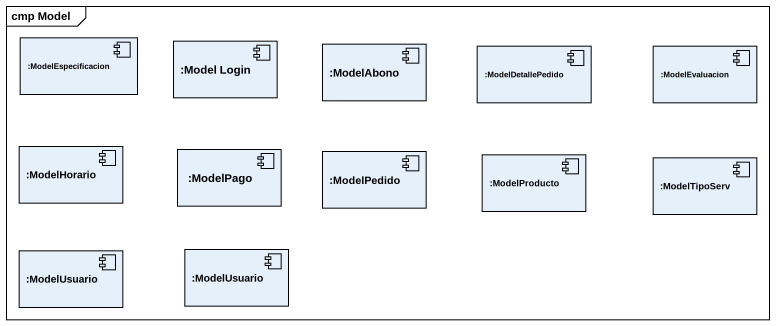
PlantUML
@startuml
mainframe cmp Model
component ":ModelEspecificacion" as ModelEspecificacion
component ":Model Login" as Model_Login
component ":ModelAbono" as ModelAbono
component ":ModelDetallePedido" as ModelDetallePedido
component ":ModelEvaluacion" as ModelEvaluacion
component ":ModelHorario" as ModelHorario
component ":ModelPago" as ModelPago
component ":ModelPedido" as ModelPedido
component ":ModelProducto" as ModelProducto
component ":ModelTipoServ" as ModelTipoServ
component ":ModelUsuario" as ModelUsuario
component ":ModelUsuario" as ModelUsuario_2
@enduml
